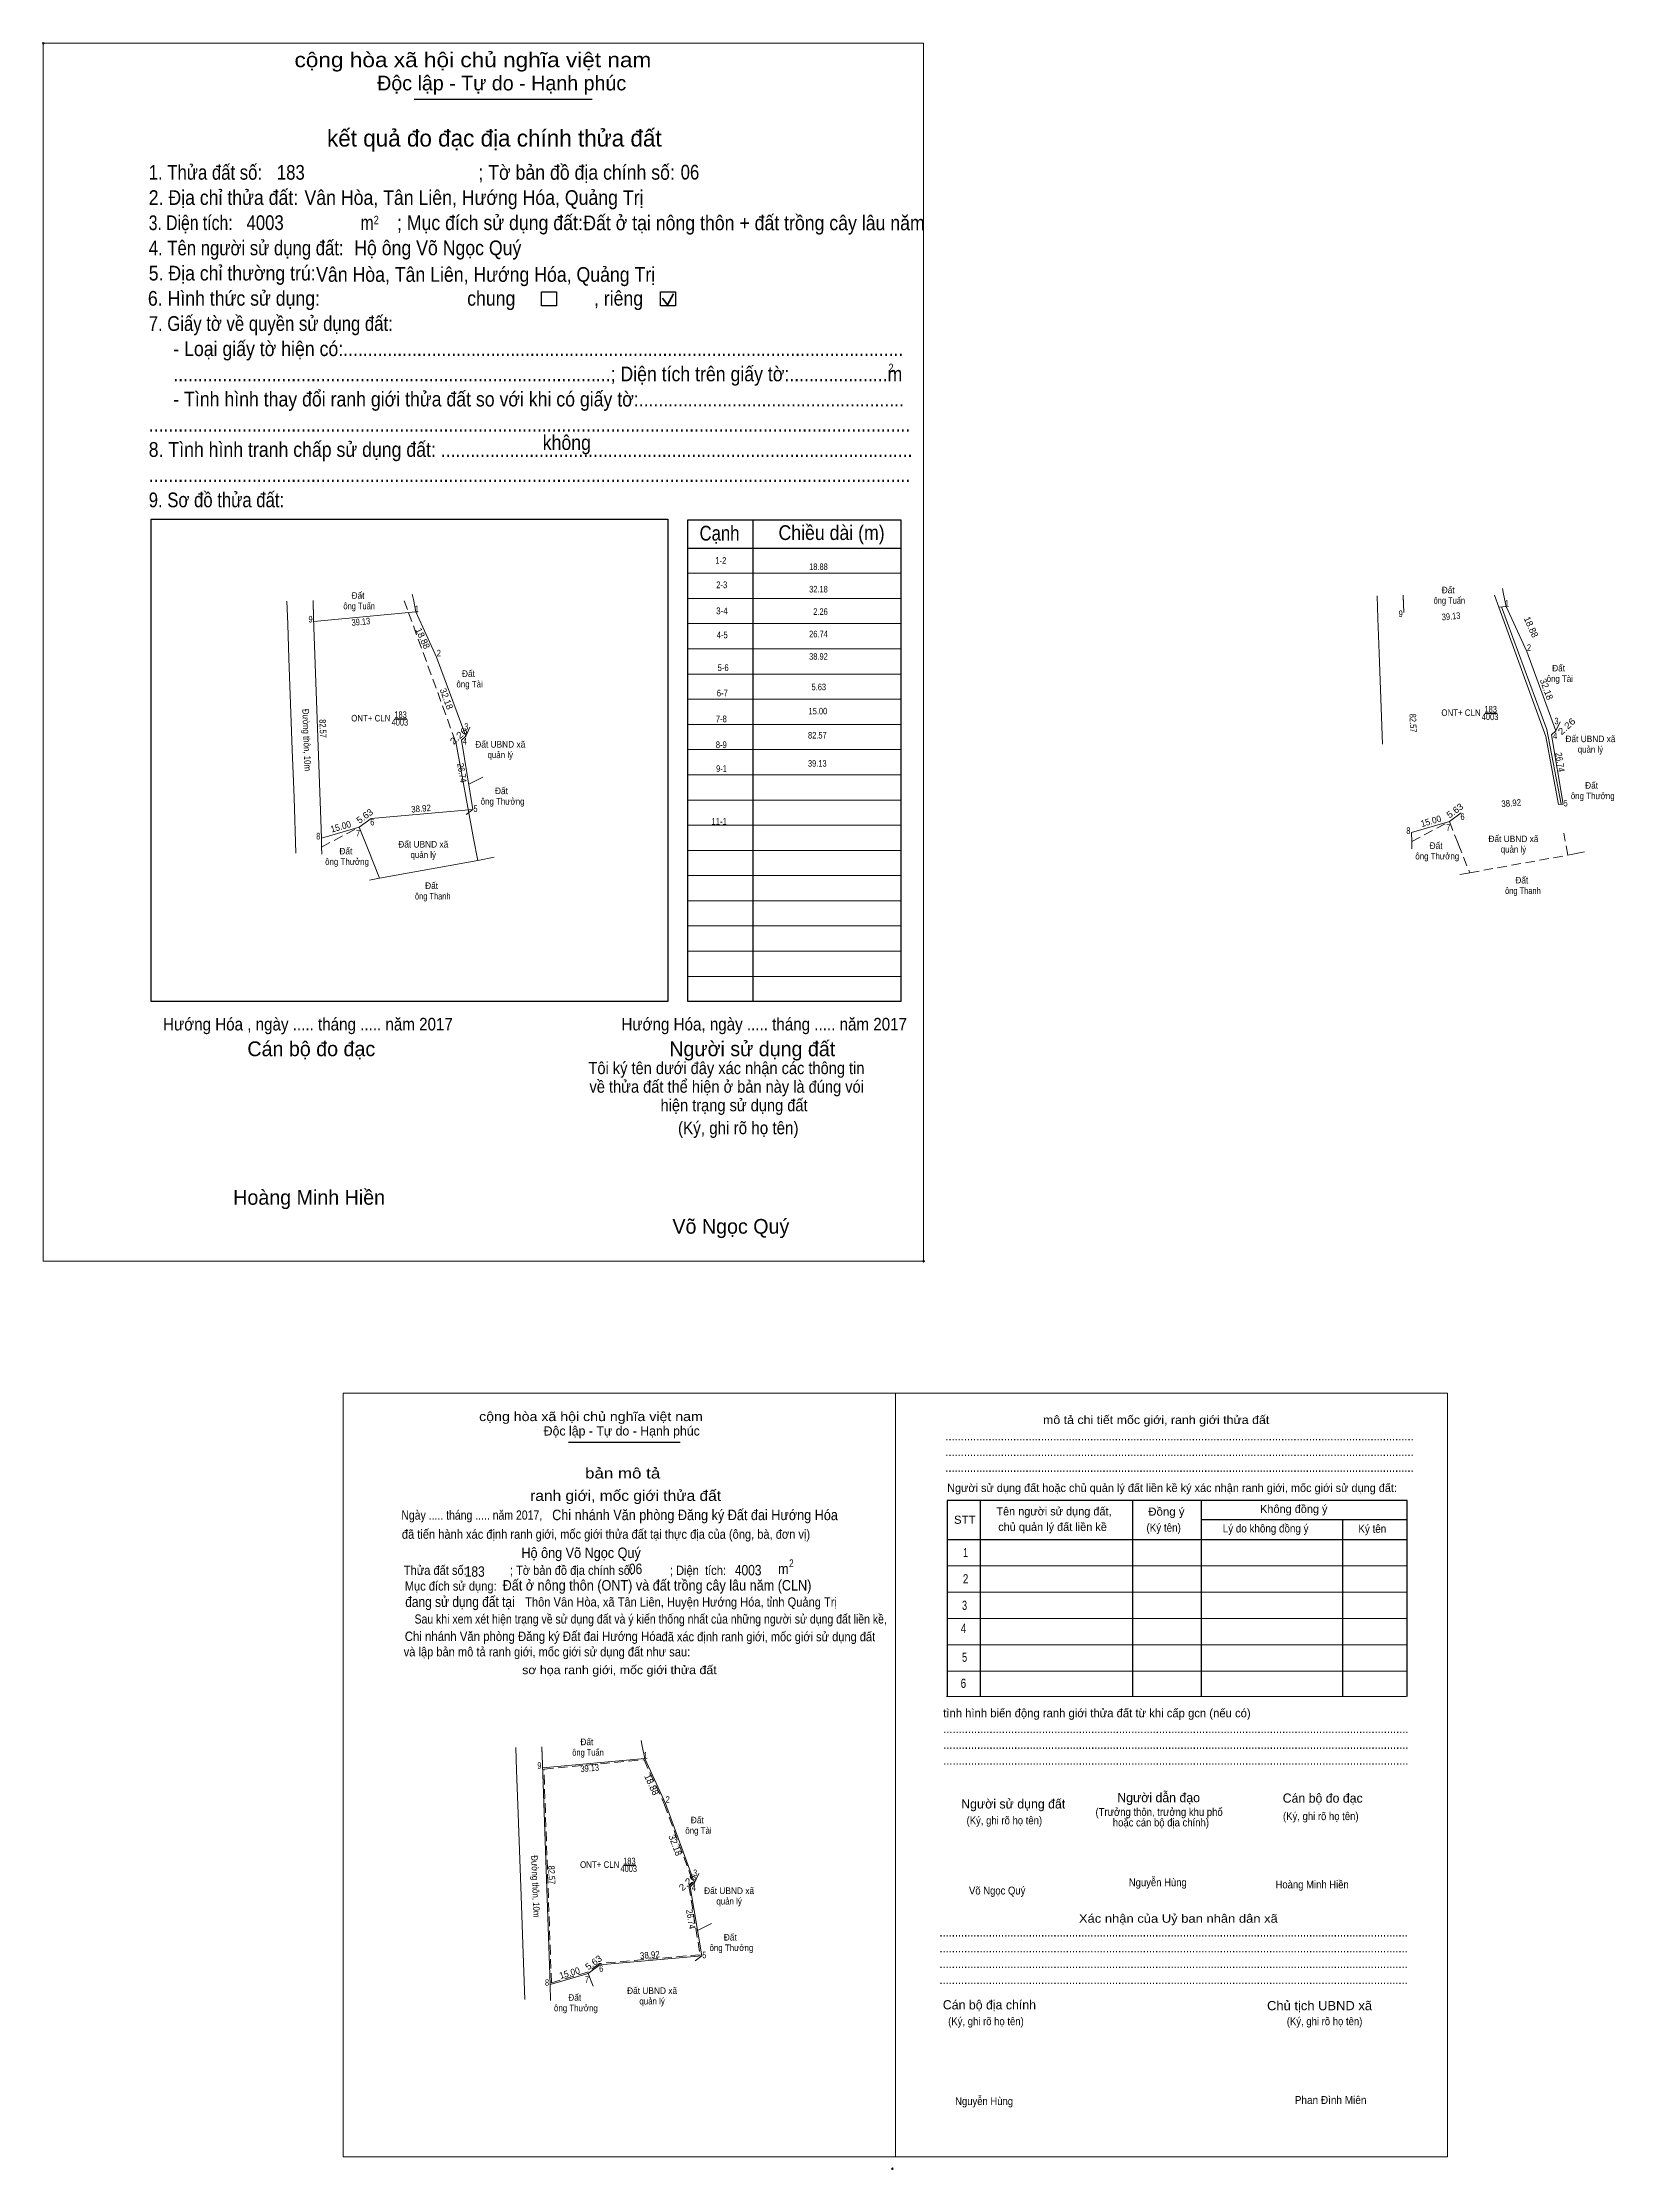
# Model space of a CAD drawing. Header units: metres. Extents: x 548442 to 550884, y 1838327 to 1839523.
# Drawn here: x 548442 to 549042, y 1838712 to 1839523 of the extents above; entities that cross this region are included whole.
import ezdxf
from ezdxf.enums import TextEntityAlignment as Align

# ---------------------------------------------------------------- set-up
doc = ezdxf.new("R2010")
doc.units = ezdxf.units.M
doc.header["$LTSCALE"] = 1.2
doc.header["$PDMODE"] = 32
doc.header["$PDSIZE"] = 0.6
doc.linetypes.add('DOTTED', pattern=[1.5, 0.3, -1.2])
doc.linetypes.add('MEDIUM_DASHED', pattern=[4.5, 3, -1.5])
for name, color, linetype, lineweight in [('1', 7, 'DOTTED', 13), ('15', 7, 'Continuous', 13), ('17', 7, 'Continuous', 13), ('6', 7, 'Continuous', 13), ('63', 7, 'Continuous', 13), ('7', 7, 'Continuous', 13)]:
    doc.layers.add(name, color=color, linetype=linetype, lineweight=lineweight)
doc.layers.add('25', color=7, linetype='Continuous')
doc.layers.add('30', color=7, linetype='Continuous')

msp = doc.modelspace()

# ---------------------------------------------------------------- linework, layer by layer
at = {"layer": '15'}
msp.add_lwpolyline([(548998.27, 1839307.73), (549015.53, 1839261.07), (549020.99, 1839232.55)], dxfattribs=at)
at = {"layer": '63'}
for p, q in [((548951.15, 1839303.26), (548950.83, 1839311.99)), ((548951.15, 1839303.26), (548950.83, 1839311.99)), ((548961.03, 1839305.59), (548960.8, 1839312.24)), ((548961.03, 1839305.59), (548960.81, 1839311.89)), ((548535.69, 1839301.17), (548535.37, 1839309.9)), ((548535.69, 1839301.17), (548535.37, 1839309.9)), ((548545.57, 1839303.5), (548545.34, 1839310.15)), ((548545.57, 1839303.5), (548545.35, 1839309.8)), ((548548.52, 1839219.67), (548545.57, 1839303.5)), ((548584.58, 1839305.8), (548545.62, 1839302.19)), ((549000.04, 1839307.89), (548997.2, 1839307.63)), ((548536.17, 1839288.06), (548535.69, 1839301.17)), ((548536.17, 1839288.06), (548535.69, 1839301.17)), ((548951.63, 1839290.15), (548951.15, 1839303.26)), ((548951.63, 1839290.15), (548951.15, 1839303.26)), ((548952.9, 1839255.45), (548951.63, 1839290.15)), ((548603.55, 1839258.43), (548601.89, 1839256.9)), ((548603.55, 1839258.43), (548601.89, 1839256.9)), ((548603.55, 1839258.43), (548601.89, 1839256.9)), ((548601.89, 1839256.9), (548606.25, 1839230.52)), ((549019.98, 1839232.46), (549015.18, 1839258.38)), ((549019.01, 1839260.52), (549017.35, 1839258.99)), ((549019.01, 1839260.52), (549017.35, 1839258.99)), ((549019.01, 1839260.52), (549017.35, 1839258.99)), ((549017.35, 1839258.99), (549021.71, 1839232.61)), ((548538.81, 1839213.89), (548538.11, 1839235.01)), ((548606.25, 1839230.52), (548603.72, 1839228.67)), ((549019.98, 1839232.46), (549021.71, 1839232.61)), ((548548.52, 1839219.67), (548562.93, 1839223.83)), ((548562.93, 1839223.83), (548566.32, 1839215.31)), ((548963.98, 1839221.76), (548978.39, 1839225.92)), ((548978.39, 1839225.92), (548982.94, 1839229.24)), ((548548.68, 1839213.51), (548548.61, 1839216.24)), ((548548.68, 1839213.51), (548548.64, 1839214.9)), ((548566.32, 1839215.31), (548570.7, 1839204.32)), ((548964.14, 1839215.6), (548964.07, 1839218.33)), ((548964.14, 1839215.6), (548964.1, 1839216.99)), ((549023.56, 1839213.15), (549029.83, 1839214.44)), ((548570.7, 1839204.32), (548608.1, 1839211.06)), ((548608.1, 1839211.06), (548614.37, 1839212.35)), ((548986.16, 1839206.41), (548982.33, 1839205.75)), ((548570.7, 1839204.32), (548566.87, 1839203.66)), ((548622.9, 1838864.36), (548622.58, 1838873.09)), ((548622.9, 1838864.36), (548622.58, 1838873.09)), ((548632.78, 1838866.69), (548632.55, 1838873.34)), ((548632.78, 1838866.69), (548632.56, 1838872.99)), ((548635.73, 1838782.86), (548632.78, 1838866.69)), ((548671.79, 1838868.99), (548632.83, 1838865.38)), ((548623.38, 1838851.25), (548622.9, 1838864.36)), ((548623.38, 1838851.25), (548622.9, 1838864.36)), ((548690.76, 1838821.62), (548689.1, 1838820.09)), ((548690.76, 1838821.62), (548689.1, 1838820.09)), ((548690.76, 1838821.62), (548689.1, 1838820.09)), ((548689.1, 1838820.09), (548693.46, 1838793.71)), ((548626.02, 1838777.08), (548625.32, 1838798.2)), ((548693.46, 1838793.71), (548690.93, 1838791.86)), ((548650.14, 1838787.02), (548652.04, 1838782.24)), ((548635.89, 1838776.7), (548635.73, 1838782.86)), ((548635.89, 1838776.7), (548635.73, 1838782.86)), ((548635.89, 1838776.7), (548635.73, 1838782.86))]:
    msp.add_line(p, q, dxfattribs=at)
at = {"layer": '63', "lineweight": 25}
for p, q in [((548576.52, 1839265.14), (548581.11, 1839265.14)), ((548991.98, 1839267.23), (548996.57, 1839267.23)), ((548663.73, 1838828.33), (548668.32, 1838828.33))]:
    msp.add_line(p, q, dxfattribs=at)
at = {"layer": '63', "linetype": 'MEDIUM_DASHED'}
for p, q in [((548548.61, 1839216.24), (548562.93, 1839223.83)), ((548964.07, 1839218.33), (548978.39, 1839225.92)), ((548978.39, 1839225.92), (548981.78, 1839217.4)), ((548548.61, 1839216.24), (548548.52, 1839219.67)), ((548964.07, 1839218.33), (548963.98, 1839221.76)), ((548981.78, 1839217.4), (548986.16, 1839206.41)), ((549023.56, 1839213.15), (549022.01, 1839221.52)), ((548986.16, 1839206.41), (549023.56, 1839213.15))]:
    msp.add_line(p, q, dxfattribs=at)
at = {"layer": '63'}
for points in [[(548583.14, 1839312.65), (548583.59, 1839310.51), (548584.58, 1839305.8)], [(548995.54, 1839312.17), (548997.2, 1839307.63), (549015.18, 1839258.38)], [(548998.6, 1839314.74), (548999.05, 1839312.6), (549000.04, 1839307.89)], [(548603.55, 1839258.43), (548592.43, 1839288.63), (548584.58, 1839305.8)], [(548584.58, 1839305.8), (548592.43, 1839288.63), (548603.55, 1839258.43), (548601.89, 1839256.9)], [(549019.01, 1839260.52), (549007.89, 1839290.72), (549000.04, 1839307.89)], [(549000.04, 1839307.89), (549007.89, 1839290.72), (549019.01, 1839260.52), (549017.35, 1839258.99)], [(548538.11, 1839235.01), (548537.44, 1839253.36), (548536.17, 1839288.06)], [(549020.57, 1839263.96), (549019.01, 1839260.52), (549020.57, 1839263.96)], [(549020.57, 1839263.96), (549019.01, 1839260.52), (549020.57, 1839263.96)], [(549019.01, 1839260.52), (549020.57, 1839263.96), (549019.01, 1839260.52)], [(548608.1, 1839211.06), (548606.55, 1839219.43), (548599.72, 1839256.29)], [(548605.11, 1839261.87), (548603.55, 1839258.43), (548605.11, 1839261.87)], [(548605.11, 1839261.87), (548603.55, 1839258.43), (548605.11, 1839261.87)], [(548603.55, 1839258.43), (548605.11, 1839261.87), (548603.55, 1839258.43)], [(548604.66, 1839240.15), (548610, 1839242.92), (548605.18, 1839240.42), (548610, 1839242.92)], [(548605.18, 1839240.42), (548610, 1839242.92), (548605.18, 1839240.42)], [(548562.93, 1839223.83), (548567.48, 1839227.15), (548606.25, 1839230.52)], [(548670.35, 1838875.84), (548670.8, 1838873.7), (548671.79, 1838868.99)], [(548690.76, 1838821.62), (548679.64, 1838851.82), (548671.79, 1838868.99)], [(548671.79, 1838868.99), (548679.64, 1838851.82), (548690.76, 1838821.62), (548689.1, 1838820.09)], [(548625.32, 1838798.2), (548624.65, 1838816.55), (548623.38, 1838851.25)], [(548692.32, 1838825.06), (548690.76, 1838821.62), (548692.32, 1838825.06)], [(548692.32, 1838825.06), (548690.76, 1838821.62), (548692.32, 1838825.06)], [(548690.76, 1838821.62), (548692.32, 1838825.06), (548690.76, 1838821.62)], [(548691.87, 1838803.34), (548697.21, 1838806.11), (548692.39, 1838803.61), (548697.21, 1838806.11)], [(548692.39, 1838803.61), (548697.21, 1838806.11), (548692.39, 1838803.61)], [(548635.73, 1838782.86), (548650.14, 1838787.02), (548654.69, 1838790.34), (548693.46, 1838793.71)]]:
    msp.add_lwpolyline(points, dxfattribs=at)
at = {"layer": '63', "linetype": 'MEDIUM_DASHED'}
msp.add_lwpolyline([(548580.08, 1839310.08), (548581.74, 1839305.54), (548599.72, 1839256.29)], dxfattribs=at)
msp.add_lwpolyline([(548671.48, 1838868.46), (548679.18, 1838851.63), (548690.18, 1838821.76), (548688.56, 1838820.27), (548692.88, 1838794.16), (548654.51, 1838790.83), (548649.92, 1838787.48), (548636.21, 1838783.52), (548633.35, 1838864.93)], close=True, dxfattribs=at)
at = {"layer": '7', "lineweight": 25}
for p, q in [((548583.86, 1839501.2), (548651.7, 1839501.2)), ((548583.86, 1839501.2), (548651.7, 1839501.2)), ((548712.98, 1839340.88), (548712.98, 1839157.36)), ((548712.98, 1839340.88), (548712.98, 1839157.36)), ((548688.18, 1839330.16), (548769.3, 1839330.16)), ((548688.18, 1839330.16), (548769.3, 1839330.16)), ((548642.76, 1838989.48), (548685.31, 1838989.48)), ((548799.61, 1838967.29), (548799.61, 1838892.57)), ((548857.64, 1838966.99), (548857.64, 1838892.57)), ((548883.83, 1838966.99), (548883.83, 1838892.57)), ((548883.83, 1838960.06), (548962.3, 1838960.06)), ((548937.71, 1838960.06), (548937.71, 1838892.57)), ((548787.01, 1838952.44), (548962.3, 1838952.44))]:
    msp.add_line(p, q, dxfattribs=at)
at = {"layer": '7', "lineweight": 35}
for p, q in [((548678.48, 1839425.36), (548680.39, 1839422.88)), ((548678.48, 1839425.36), (548680.39, 1839422.88)), ((548680.39, 1839422.88), (548682.71, 1839427.04)), ((548680.39, 1839422.88), (548682.71, 1839427.04))]:
    msp.add_line(p, q, dxfattribs=at)
at = {"layer": '7'}
for p, q in [((548688.18, 1839320.56), (548769.3, 1839320.56)), ((548688.18, 1839320.56), (548769.3, 1839320.56)), ((548688.18, 1839310.96), (548769.3, 1839310.96)), ((548688.18, 1839310.96), (548769.3, 1839310.96)), ((548688.18, 1839301.36), (548769.3, 1839301.36)), ((548688.18, 1839301.36), (548769.3, 1839301.36)), ((548688.18, 1839291.76), (548769.3, 1839291.76)), ((548688.18, 1839291.76), (548769.3, 1839291.76)), ((548688.18, 1839282.16), (548769.3, 1839282.16)), ((548688.18, 1839282.16), (548769.3, 1839282.16)), ((548688.18, 1839272.56), (548769.3, 1839272.56)), ((548688.18, 1839272.56), (548769.3, 1839272.56)), ((548688.18, 1839262.96), (548769.3, 1839262.96)), ((548688.18, 1839262.96), (548769.3, 1839262.96)), ((548688.18, 1839253.36), (548769.3, 1839253.36)), ((548688.18, 1839243.76), (548769.3, 1839243.76)), ((548688.18, 1839243.76), (548769.3, 1839243.76)), ((548688.18, 1839234.16), (548769.3, 1839234.16)), ((548688.18, 1839234.16), (548769.3, 1839234.16)), ((548688.18, 1839224.56), (548769.3, 1839224.56)), ((548688.18, 1839224.56), (548769.3, 1839224.56)), ((548688.18, 1839214.96), (548769.3, 1839214.96)), ((548688.18, 1839214.96), (548769.3, 1839214.96)), ((548688.18, 1839205.36), (548769.3, 1839205.36)), ((548688.18, 1839205.36), (548769.3, 1839205.36)), ((548688.18, 1839195.76), (548769.3, 1839195.76)), ((548688.18, 1839195.76), (548769.3, 1839195.76)), ((548688.18, 1839186.16), (548769.3, 1839186.16)), ((548688.18, 1839186.16), (548769.3, 1839186.16)), ((548688.18, 1839176.56), (548769.3, 1839176.56)), ((548688.18, 1839176.56), (548769.3, 1839176.56)), ((548688.18, 1839166.96), (548769.3, 1839166.96)), ((548688.18, 1839166.96), (548769.3, 1839166.96)), ((548787.01, 1838942.41), (548962.3, 1838942.41)), ((548787.01, 1838932.37), (548962.3, 1838932.37)), ((548787.01, 1838922.34), (548962.3, 1838922.34)), ((548787.01, 1838912.3), (548962.3, 1838912.3)), ((548787.01, 1838902.27), (548962.3, 1838902.27)), ((548786.7, 1838892.57), (548961.99, 1838892.57))]:
    msp.add_line(p, q, dxfattribs=at)
for points in [[(548442.56, 1839522.48), (548778.03, 1839522.48), (548778.03, 1839058.48), (548442.56, 1839058.48)], [(548442.56, 1839522.48), (548778.03, 1839522.48), (548778.03, 1839058.48), (548442.56, 1839058.48)], [(548556.89, 1839008.12), (548767.27, 1839008.12), (548767.27, 1838717.15), (548556.89, 1838717.15)], [(548767.27, 1839008.12), (548977.65, 1839008.12), (548977.65, 1838717.14), (548767.27, 1838717.14)], [(548767.27, 1839008.11), (548977.64, 1839008.11), (548977.64, 1838717.14), (548767.27, 1838717.14)]]:
    msp.add_lwpolyline(points, close=True, dxfattribs=at)
at = {"layer": '7', "lineweight": 25}
for points in [[(548632.4, 1839427.84), (548638.16, 1839427.84), (548638.16, 1839422.47), (548632.4, 1839422.47)], [(548632.4, 1839427.84), (548638.16, 1839427.84), (548638.16, 1839422.47), (548632.4, 1839422.47)], [(548677.73, 1839427.84), (548683.49, 1839427.84), (548683.49, 1839422.47), (548677.73, 1839422.47)], [(548677.73, 1839427.84), (548683.49, 1839427.84), (548683.49, 1839422.47), (548677.73, 1839422.47)], [(548483.7, 1839341.2), (548680.5, 1839341.2), (548680.5, 1839157.36), (548483.7, 1839157.36)], [(548483.7, 1839341.2), (548680.5, 1839341.2), (548680.5, 1839157.36), (548483.7, 1839157.36)], [(548688.18, 1839340.88), (548769.3, 1839340.88), (548769.3, 1839157.36), (548688.18, 1839157.36)], [(548688.18, 1839340.88), (548769.3, 1839340.88), (548769.3, 1839157.36), (548688.18, 1839157.36)]]:
    msp.add_lwpolyline(points, close=True, dxfattribs=at)
msp.add_lwpolyline([(548962.3, 1838892.57), (548962.3, 1838967.29), (548787.01, 1838967.29), (548787.01, 1838892.57)], dxfattribs=at)
at = {"layer": '7'}
for p in [(548442.56, 1839522.48), (548778.03, 1839058.48), (548766.14, 1838712.65)]:
    msp.add_point(p, dxfattribs=at)

# ---------------------------------------------------------------- texts
at = {"layer": '1', "width": 0.9}
msp.add_text('Hướng Hóa , ngày ..... tháng ..... năm 2017', height=4.8, dxfattribs=at).set_placement((548488.21, 1839146.35))
at = {"layer": '1'}
for s, p in [('Hoàng Minh Hiền', (548514.93, 1839079.95)), ('Võ Ngọc Quý', (548682.31, 1839068.91))]:
    msp.add_text(s, height=5.6, dxfattribs=at).set_placement(p)
at = {"layer": '17'}
for s, width, p in [('Võ Ngọc Quý', 0.9, (548795.34, 1838817.12)), ('Nguyễn Hùng', 0.9, (548856.24, 1838820.25)), ('Hoàng Minh Hiền', 0.9, (548912.15, 1838819.44)), ('Nguyễn Hùng', 0.9, (548790.04, 1838736.88)), ('Phan Đình Miên', 0.95, (548919.48, 1838737.32))]:
    msp.add_text(s, height=3, dxfattribs=dict(at, width=width)).set_placement(p)
at = {"layer": '25', "width": 0.9}
for s, height, p in [('Chi nhánh Văn phòng Đăng ký Đất đai Hướng Hóa', 4, (548636.48, 1838959.76)), ('Đất ở nông thôn (ONT) và đất trồng cây lâu năm (CLN)', 4, (548617.6, 1838932.94)), ('Chi nhánh Văn phòng Đăng ký Đất đai Hướng Hóa', 3.6, (548580.32, 1838913.7))]:
    msp.add_text(s, height=height, dxfattribs=at).set_placement(p)
at = {"layer": '30'}
for s, width, p in [('1-2', 0.85, (548702.85, 1839324.15)), ('1-2', 0.85, (548702.85, 1839324.15)), ('2-3', 0.85, (548703.2, 1839314.87)), ('2-3', 0.85, (548703.2, 1839314.87)), ('3-4', 0.9, (548703.42, 1839304.95)), ('3-4', 0.9, (548703.42, 1839304.95)), ('4-5', 0.85, (548703.4, 1839295.79)), ('4-5', 0.85, (548703.4, 1839295.79)), ('5-6', 0.85, (548703.73, 1839283.31)), ('5-6', 0.85, (548703.73, 1839283.31)), ('6-7', 0.85, (548703.42, 1839273.63)), ('7-8', 0.85, (548703.04, 1839263.78)), ('8-9', 0.85, (548703.04, 1839253.93)), ('9-1', 0.8, (548703.04, 1839244.83)), ('11-1', 0.85, (548703.04, 1839224.74))]:
    msp.add_text(s, height=2.56, dxfattribs=dict(at, width=width)).set_placement(p, align=Align.RIGHT)
at = {"layer": '6', "width": 0.9}
for s, height, p in [('Đất ở tại nông thôn + đất trồng cây lâu năm', 5.6, (548648.33, 1839451.27)), ('Hộ ông Võ Ngọc Quý', 5.6, (548561.05, 1839441.75)), ('Hộ ông Võ Ngọc Quý', 4, (548624.76, 1838945.32))]:
    msp.add_text(s, height=height, dxfattribs=at).set_placement(p)
at = {"layer": '63'}
for s, width, p in [('18.88', 0.85, (548741.52, 1839321.78)), ('32.18', 0.85, (548741.52, 1839313.24)), (' 9', 0.85, (548545.18, 1839301.81)), (' 1', 0.75, (548585.66, 1839305.73)), ('2.26', 0.85, (548741.51, 1839304.7)), (' 9', 0.85, (548960.64, 1839303.9)), (' 1', 0.75, (549001.12, 1839307.82)), ('26.74', 0.85, (548741.52, 1839296.15)), (' 2', 0.85, (548594.08, 1839288.88)), ('38.92', 0.85, (548741.51, 1839287.61)), (' 2', 0.85, (549009.54, 1839290.97)), ('5.63', 0.85, (548740.85, 1839275.99)), ('ONT+ CLN ', 0.9, (548575.69, 1839264.09)), (' 3', 0.8, (548604.53, 1839260.93)), ('15.00', 0.85, (548741.3, 1839266.78)), ('ONT+ CLN ', 0.9, (548991.15, 1839266.18)), (' 3', 0.8, (549019.99, 1839263.02)), (' 4', 0.85, (548604.03, 1839255.29)), ('82.57', 0.85, (548741.09, 1839257.58)), (' 4', 0.85, (549019.49, 1839257.38)), ('39.13', 0.85, (548741.07, 1839246.84)), (' 5', 0.8, (548608.04, 1839229.62)), (' 5', 0.8, (549023.5, 1839231.71)), (' 7', 0.8, (548563.29, 1839220.26)), (' 6', 0.85, (548568.73, 1839224.47)), (' 8', 0.8, (548963.54, 1839221.23)), (' 7', 0.8, (548978.75, 1839222.35)), (' 6', 0.85, (548984.19, 1839226.56)), (' 8', 0.8, (548548.08, 1839219.14)), (' 9', 0.85, (548632.39, 1838865)), (' 1', 0.75, (548672.87, 1838868.92)), (' 2', 0.85, (548681.29, 1838852.07)), ('ONT+ CLN ', 0.9, (548662.9, 1838827.28)), (' 3', 0.8, (548691.74, 1838824.12)), (' 4', 0.85, (548691.24, 1838818.48)), (' 5', 0.8, (548695.25, 1838792.81)), (' 8', 0.8, (548635.29, 1838782.33)), (' 7', 0.8, (548650.5, 1838783.45)), (' 6', 0.85, (548655.94, 1838787.66))]:
    msp.add_text(s, height=2.5, dxfattribs=dict(at, width=width)).set_placement(p, align=Align.RIGHT)
for s, width, p in [('Đất ', 0.95, (548562.93, 1839310.83)), ('ông Tuấn', 0.85, (548978.385, 1839308.92)), ('Đất ', 0.95, (548978.39, 1839312.92)), ('ông Tuấn', 0.85, (548562.925, 1839306.83)), ('ông Tài', 0.9, (548605.015, 1839277.06)), ('Đất ', 0.95, (548605.01, 1839281.06)), ('ông Tài', 0.9, (549020.475, 1839279.15)), ('Đất ', 0.95, (549020.47, 1839283.15)), ('4003', 0.85, (548578.44, 1839262.52)), ('183', 0.85, (548578.7, 1839265.42)), ('4003', 0.85, (548993.9, 1839264.61)), ('183', 0.85, (548994.16, 1839267.51)), ('Đất UBND xã', 0.95, (548616.705, 1839254.12)), ('Đất UBND xã', 0.95, (549032.165, 1839256.21)), ('quản lý', 0.9, (549032.165, 1839252.21)), ('quản lý', 0.9, (548616.705, 1839250.12)), ('Đất ', 0.95, (548617.58, 1839236.39)), ('Đất ', 0.95, (549033.04, 1839238.48)), ('ông Thưởng', 0.9, (548617.58, 1839232.39)), ('ông Thưởng', 0.9, (549033.04, 1839234.48)), ('Đất ', 0.95, (548558.31, 1839213.43)), ('Đất UBND xã', 0.95, (548587.355, 1839216.04)), ('quản lý', 0.9, (548587.355, 1839212.04)), ('ông Thưởng', 0.9, (548973.77, 1839211.52)), ('Đất ', 0.95, (548973.77, 1839215.52)), ('Đất UBND xã', 0.95, (549002.815, 1839218.13)), ('quản lý', 0.9, (549002.815, 1839214.13)), ('ông Thưởng', 0.9, (548558.31, 1839209.43)), ('ông Thanh', 0.85, (548590.975, 1839196.26)), ('Đất ', 0.95, (548590.98, 1839200.26)), ('ông Thanh', 0.85, (549006.435, 1839198.35)), ('Đất ', 0.95, (549006.44, 1839202.35)), ('Đất ', 0.95, (548650.14, 1838874.02)), ('ông Tuấn', 0.85, (548650.135, 1838870.02)), ('ông Tài', 0.9, (548692.225, 1838840.25)), ('Đất ', 0.95, (548692.22, 1838844.25)), ('4003', 0.85, (548665.65, 1838825.71)), ('183', 0.85, (548665.91, 1838828.61)), ('Đất UBND xã', 0.95, (548703.915, 1838817.31)), ('quản lý', 0.9, (548703.915, 1838813.31)), ('Đất ', 0.95, (548704.79, 1838799.58)), ('ông Thưởng', 0.9, (548704.79, 1838795.58)), ('Đất ', 0.95, (548645.52, 1838776.62)), ('Đất UBND xã', 0.95, (548674.565, 1838779.23)), ('quản lý', 0.9, (548674.565, 1838775.23)), ('ông Thưởng', 0.9, (548645.52, 1838772.62))]:
    msp.add_text(s, height=2.5, dxfattribs=dict(at, width=width)).set_placement(p, align=Align.CENTER)
for s, rotation, width, p in [('39.13', 5.294, 0.85, (548563.695, 1839300.83)), ('39.13', 5.294, 0.85, (548979.155, 1839302.92)), ('Đường thôn, 10m', 272.097, 0.9, (548541.701, 1839256.996)), ('82.57', 272.013, 0.85, (548547.867, 1839261.334)), ('82.57', 272.013, 0.85, (548963.327, 1839263.424)), ('2.26', 42.666, 1.15, (549023.933, 1839261.295)), ('2.26', 42.666, 1.15, (548601.683, 1839257.635)), ('26.74', 279.385, 0.9, (548600.896, 1839244.314)), ('26.74', 279.385, 0.9, (549019.356, 1839248.364)), ('5.63', 36.117, 1.05, (548565.768, 1839227.009)), ('38.92', 4.968, 0.9, (548586.612, 1839229.664)), ('5.63', 36.117, 1.05, (548981.228, 1839229.099)), ('38.92', 4.968, 0.9, (549002.072, 1839231.754)), ('15.00', 16.103, 0.95, (548556.258, 1839222.828)), ('15.00', 16.103, 0.95, (548971.718, 1839224.918)), ('39.13', 5.294, 0.85, (548650.905, 1838864.02)), ('Đường thôn, 10m', 272.097, 0.9, (548628.911, 1838820.186)), ('82.57', 272.013, 0.85, (548635.077, 1838824.524)), ('2.26', 42.666, 1.15, (548688.893, 1838820.825)), ('26.74', 279.385, 0.9, (548688.106, 1838807.504)), ('5.63', 36.117, 1.05, (548652.978, 1838790.199)), ('38.92', 4.968, 0.9, (548673.822, 1838792.854)), ('15.00', 16.103, 0.95, (548643.468, 1838786.018))]:
    msp.add_text(s, height=2.5, rotation=rotation, dxfattribs=dict(at, width=width)).set_placement(p, align=Align.CENTER)
for s, rotation, p in [('18.88', 294.57, (549008.408, 1839299.55)), ('18.88', 294.57, (548586.018, 1839295.24)), ('32.18', 290.214, (549014.258, 1839275.952)), ('32.18', 290.214, (548595.018, 1839272.292)), ('18.88', 294.57, (548673.228, 1838858.43)), ('32.18', 290.214, (548682.228, 1838835.482))]:
    msp.add_text(s, height=2.5, rotation=rotation, dxfattribs=at).set_placement(p, align=Align.CENTER)
at = {"layer": '7'}
for s, height, width, p in [('cộng hòa xã hội chủ nghĩa việt nam', 5.6, 1.15, (548538.29, 1839513.39)), ('cộng hòa xã hội chủ nghĩa việt nam', 5.6, 1.15, (548538.29, 1839513.39)), ('1. Thửa đất số:', 5.6, 0.85, (548482.73, 1839470.51)), ('1. Thửa đất số:', 5.6, 0.85, (548482.73, 1839470.51)), ('183', 5.6, 0.85, (548531.57, 1839470.51)), ('; Tờ bản đồ địa chính số:', 5.6, 0.9, (548608.37, 1839470.51)), ('; Tờ bản đồ địa chính số:', 5.6, 0.9, (548608.37, 1839470.51)), ('06', 5.6, 0.85, (548685.45, 1839470.59)), ('2. Địa chỉ thửa đất:', 5.6, 0.9, (548482.73, 1839460.91)), ('2. Địa chỉ thửa đất:', 5.6, 0.9, (548482.73, 1839460.91)), ('Vân Hòa, Tân Liên, Hướng Hóa, Quảng Trị', 5.6, 0.9, (548542.09, 1839460.91)), ('3. Diện tích:', 5.6, 0.8, (548482.73, 1839451.31)), ('3. Diện tích:', 5.6, 0.8, (548482.73, 1839451.31)), ('; Mục đích sử dụng đất:', 5.6, 0.9, (548577.33, 1839451.31)), ('; Mục đích sử dụng đất:', 5.6, 0.9, (548577.33, 1839451.31)), ('4003', 5.6, 0.85, (548520.01, 1839451.35)), ('m', 5.6, 0.8, (548563.45, 1839451.31)), ('m', 5.6, 0.8, (548563.45, 1839451.31)), ('2', 3.2, 0.8, (548568.49, 1839453.55)), ('2', 3.2, 0.8, (548568.49, 1839453.55)), ('4. Tên người sử dụng đất:', 5.6, 0.85, (548482.73, 1839441.71)), ('4. Tên người sử dụng đất:', 5.6, 0.85, (548482.73, 1839441.71)), ('5. Địa chỉ thường trú:', 5.6, 0.9, (548482.73, 1839432.11)), ('5. Địa chỉ thường trú:', 5.6, 0.9, (548482.73, 1839432.11)), ('Vân Hòa, Tân Liên, Hướng Hóa, Quảng Trị', 5.6, 0.9, (548546.53, 1839431.61)), ('6. Hình thức sử dụng:', 5.6, 0.9, (548482.41, 1839422.51)), ('6. Hình thức sử dụng:', 5.6, 0.9, (548482.41, 1839422.51)), ('chung                , riêng', 5.6, 0.9, (548604.09, 1839422.51)), ('chung                , riêng', 5.6, 0.9, (548604.09, 1839422.51)), ('7. Giấy tờ về quyền sử dụng đất:', 5.6, 0.85, (548482.73, 1839412.91)), ('7. Giấy tờ về quyền sử dụng đất:', 5.6, 0.85, (548482.73, 1839412.91)), ('     - Loại giấy tờ hiện có:..................................................................................................................', 5.6, 0.9, (548482.73, 1839403.31)), ('     - Loại giấy tờ hiện có:..................................................................................................................', 5.6, 0.9, (548482.73, 1839403.31)), ('     .........................................................................................; Diện tích trên giấy tờ:....................m', 5.6, 0.9, (548482.73, 1839393.71)), ('     .........................................................................................; Diện tích trên giấy tờ:....................m', 5.6, 0.9, (548482.73, 1839393.71)), ('2', 3.2, 0.8, (548764.65, 1839397.23)), ('2', 3.2, 0.8, (548764.65, 1839397.23)), ('     - Tình hình thay đổi ranh giới thửa đất so với khi có giấy tờ:......................................................', 5.6, 0.9, (548482.73, 1839384.11)), ('8. Tình hình tranh chấp sử dụng đất: ................................................................................................', 5.6, 0.9, (548482.73, 1839364.91)), ('8. Tình hình tranh chấp sử dụng đất: ................................................................................................', 5.6, 0.9, (548482.73, 1839364.91)), ('...........................................................................................................................................................', 5.6, 0.9, (548482.73, 1839374.51)), ('không', 5.6, 0.9, (548632.89, 1839367.55)), ('không', 5.6, 0.9, (548632.89, 1839367.55)), ('9. Sơ đồ thửa đất:', 5.6, 0.85, (548482.73, 1839345.71)), ('9. Sơ đồ thửa đất:', 5.6, 0.85, (548482.73, 1839345.71)), ('...........................................................................................................................................................', 5.6, 0.9, (548482.73, 1839355.31)), ('...........................................................................................................................................................', 5.6, 0.9, (548482.73, 1839355.31)), ('Cạnh', 5.6, 0.85, (548692.65, 1839333.03)), ('Cạnh', 5.6, 0.85, (548692.65, 1839333.03)), ('Chiều dài (m)', 5.6, 0.9, (548722.73, 1839333.23)), ('Chiều dài (m)', 5.6, 0.9, (548722.73, 1839333.23)), ('Hướng Hóa, ngày ..... tháng ..... năm 2017', 4.8, 0.9, (548662.89, 1839146.35)), ('(Ký, ghi rõ họ tên)', 4.8, 0.9, (548684.45, 1839106.83)), ('(Ký, ghi rõ họ tên)', 4.8, 0.9, (548684.45, 1839106.83)), ('cộng hòa xã hội chủ nghĩa việt nam', 3.511, 1.15, (548608.64, 1838997.5)), ('........................................................................................................................................................', 3.511, 0.9, (548786.32, 1838990.18)), ('........................................................................................................................................................', 3.511, 0.9, (548786.32, 1838984.16)), ('........................................................................................................................................................', 3.511, 0.9, (548786.32, 1838978.14)), ('Ngày ..... tháng ..... năm 2017, ', 3.51, 0.85, (548579, 1838959.94)), ('Đồng ý', 3.11, 1.05, (548863.64, 1838961.46)), (' đã tiến hành xác định ranh giới, mốc giới thửa đất tại thực địa của (ông, bà, đơn vị)', 3.51, 0.9, (548578.04, 1838952.66)), ('STT', 3.11, 1.05, (548789.6, 1838958.36)), ('(Ký tên)', 3.11, 0.9, (548862.96, 1838955.36)), ('Lý do không đồng ý', 3.11, 0.9, (548892.04, 1838955.06)), ('Ký tên', 3.11, 0.9, (548943.72, 1838954.94)), ('Thửa đất số:              ; Tờ bản đồ địa chính số:            ; Diện  tích:', 3.51, 0.9, (548579.96, 1838938.9)), ('183', 4, 0.85, (548603.18, 1838938.17)), ('06', 4, 0.85, (548665.73, 1838939.2)), ('4003', 4, 0.85, (548706.12, 1838938.7)), ('m', 4, 0.9, (548722.56, 1838939.22)), ('2', 2.916, 0.8, (548726.76, 1838941.88)), ('Mục đích sử dụng:', 3.51, 0.9, (548580.32, 1838932.9)), ('đang sử dụng đất tại', 4, 0.85, (548580.48, 1838926.66)), ('Thôn Vân Hòa, xã Tân Liên, Huyện Hướng Hóa, tỉnh Quảng Trị', 3.51, 0.9, (548626.21, 1838926.82)), ('Sau khi xem xét hiện trạng về sử dụng đất và ý kiến thống nhất của những người sử dụng đất liền kề,', 3.512, 0.85, (548584.04, 1838920.34)), ('đã xác định ranh giới, mốc giới sử dụng đất', 3.5, 0.9, (548678.16, 1838913.6)), (' và lập bản mô tả ranh giới, mốc giới sử dụng đất như sau:', 3.512, 0.9, (548578.72, 1838907.84)), ('.......................................................................................................................................................', 3.511, 0.9, (548785.52, 1838878.62)), ('.......................................................................................................................................................', 3.511, 0.9, (548785.52, 1838872.6)), ('.......................................................................................................................................................', 3.511, 0.9, (548785.52, 1838866.58)), ('(Ký, ghi rõ họ tên)', 3.01, 0.9, (548794.4, 1838843.86)), ('(Ký, ghi rõ họ tên)', 3.01, 0.9, (548915, 1838845.46)), ('........................................................................................................................................................', 3.511, 0.9, (548784.08, 1838801.08)), ('........................................................................................................................................................', 3.511, 0.9, (548784.08, 1838795.06)), ('........................................................................................................................................................', 3.511, 0.9, (548784.08, 1838789.06)), ('........................................................................................................................................................', 3.511, 0.9, (548784.08, 1838783.04)), ('Chủ tịch UBND xã', 3.512, 1.05, (548908.92, 1838773.02)), ('(Ký, ghi rõ họ tên)', 3.01, 0.9, (548787.4, 1838767.32)), ('(Ký, ghi rõ họ tên)', 3.01, 0.9, (548916.44, 1838767.32))]:
    msp.add_text(s, height=height, dxfattribs=dict(at, width=width)).set_placement(p)
for s, height, p in [('Độc lập - Tự do - Hạnh phúc', 5.6, (548569.77, 1839504.55)), ('Độc lập - Tự do - Hạnh phúc', 5.6, (548569.77, 1839504.55)), ('Cán bộ đo đạc', 5.6, (548520.33, 1839136.55)), ('Cán bộ đo đạc', 5.6, (548520.33, 1839136.55)), ('Người sử dụng đất', 5.6, (548681.13, 1839136.55)), ('Người sử dụng đất', 5.6, (548681.13, 1839136.55)), ('Độc lập - Tự do - Hạnh phúc', 3.511, (548633.24, 1838992)), ('Người sử dụng đất hoặc chủ quản lý đất liền kề ký xác nhận ranh giới, mốc giới sử dụng đất:', 3.11, (548787, 1838970.5)), ('Tên người sử dụng đất,', 3.11, (548805.76, 1838961.56)), ('Không đồng ý', 3.11, (548906.28, 1838962.48)), ('chủ quản lý đất liền kề', 3.11, (548806.48, 1838955.64)), ('tình hình biến động ranh giới thửa đất từ khi cấp gcn (nếu có)', 3.21, (548785.52, 1838884.64)), ('Người sử dụng đất', 3.512, (548792.36, 1838849.9)), ('Người dẫn đạo', 3.51, (548851.83, 1838852.29)), ('Cán bộ đo đạc', 3.504, (548914.88, 1838852.1)), ('Cán bộ địa chính', 3.512, (548785.36, 1838773.34))]:
    msp.add_text(s, height=height, dxfattribs=at).set_placement(p)
for s, height, p in [('kết quả đo đạc địa chính thửa đất', 6.4, (548614.44, 1839483.15)), ('kết quả đo đạc địa chính thửa đất', 6.4, (548614.44, 1839483.15)), ('.', 1.6, (548778.065, 1839057.71)), ('.', 1.6, (548778.065, 1839057.71))]:
    msp.add_text(s, height=height, dxfattribs=at).set_placement(p, align=Align.CENTER)
for s, height, width, p in [('Tôi ký tên dưới đây xác nhận các thông tin', 4.626, 0.9, (548702.905, 1839129.71)), ('Tôi ký tên dưới đây xác nhận các thông tin', 4.626, 0.9, (548702.905, 1839129.71)), ('về thửa đất thể hiện ở bản này là đúng vói', 4.626, 0.9, (548702.99, 1839122.63)), ('về thửa đất thể hiện ở bản này là đúng vói', 4.626, 0.9, (548702.99, 1839122.63)), ('hiện trạng sử dụng đất', 4.626, 0.9, (548705.79, 1839115.55)), ('hiện trạng sử dụng đất', 4.626, 0.9, (548705.79, 1839115.55)), ('mô tả chi tiết mốc giới, ranh giới thửa đất', 3.21, 1.1, (548866.655, 1838996.38)), ('bản mô tả', 4.014, 1.2, (548663.34, 1838975.64)), ('ranh giới, mốc giới thửa đất', 4.014, 1.1, (548664.465, 1838967.1)), ('1', 3.512, 0.7, (548794.01, 1838945.66)), ('2', 3.512, 0.8, (548794.035, 1838935.64)), ('3', 3.512, 0.75, (548793.63, 1838925.56)), ('4', 3.512, 0.8, (548793.245, 1838916.8)), ('5', 3.512, 0.75, (548793.655, 1838905.78)), ('sơ họa ranh giới, mốc giới thửa đất', 3.21, 1.1, (548662.11, 1838901.08)), ('6', 3.512, 0.8, (548793.195, 1838895.84)), ('(Trưởng thôn, trưởng khu phố', 3.01, 0.9, (548867.78, 1838847.07)), ('hoặc cán bộ địa chính)', 3.01, 0.9, (548868.455, 1838843.05)), ('Xác nhận của Uỷ ban nhân dân xã', 3.212, 1.15, (548875.125, 1838806.36))]:
    msp.add_text(s, height=height, dxfattribs=dict(at, width=width)).set_placement(p, align=Align.CENTER)

doc.saveas('drawing.dxf')
